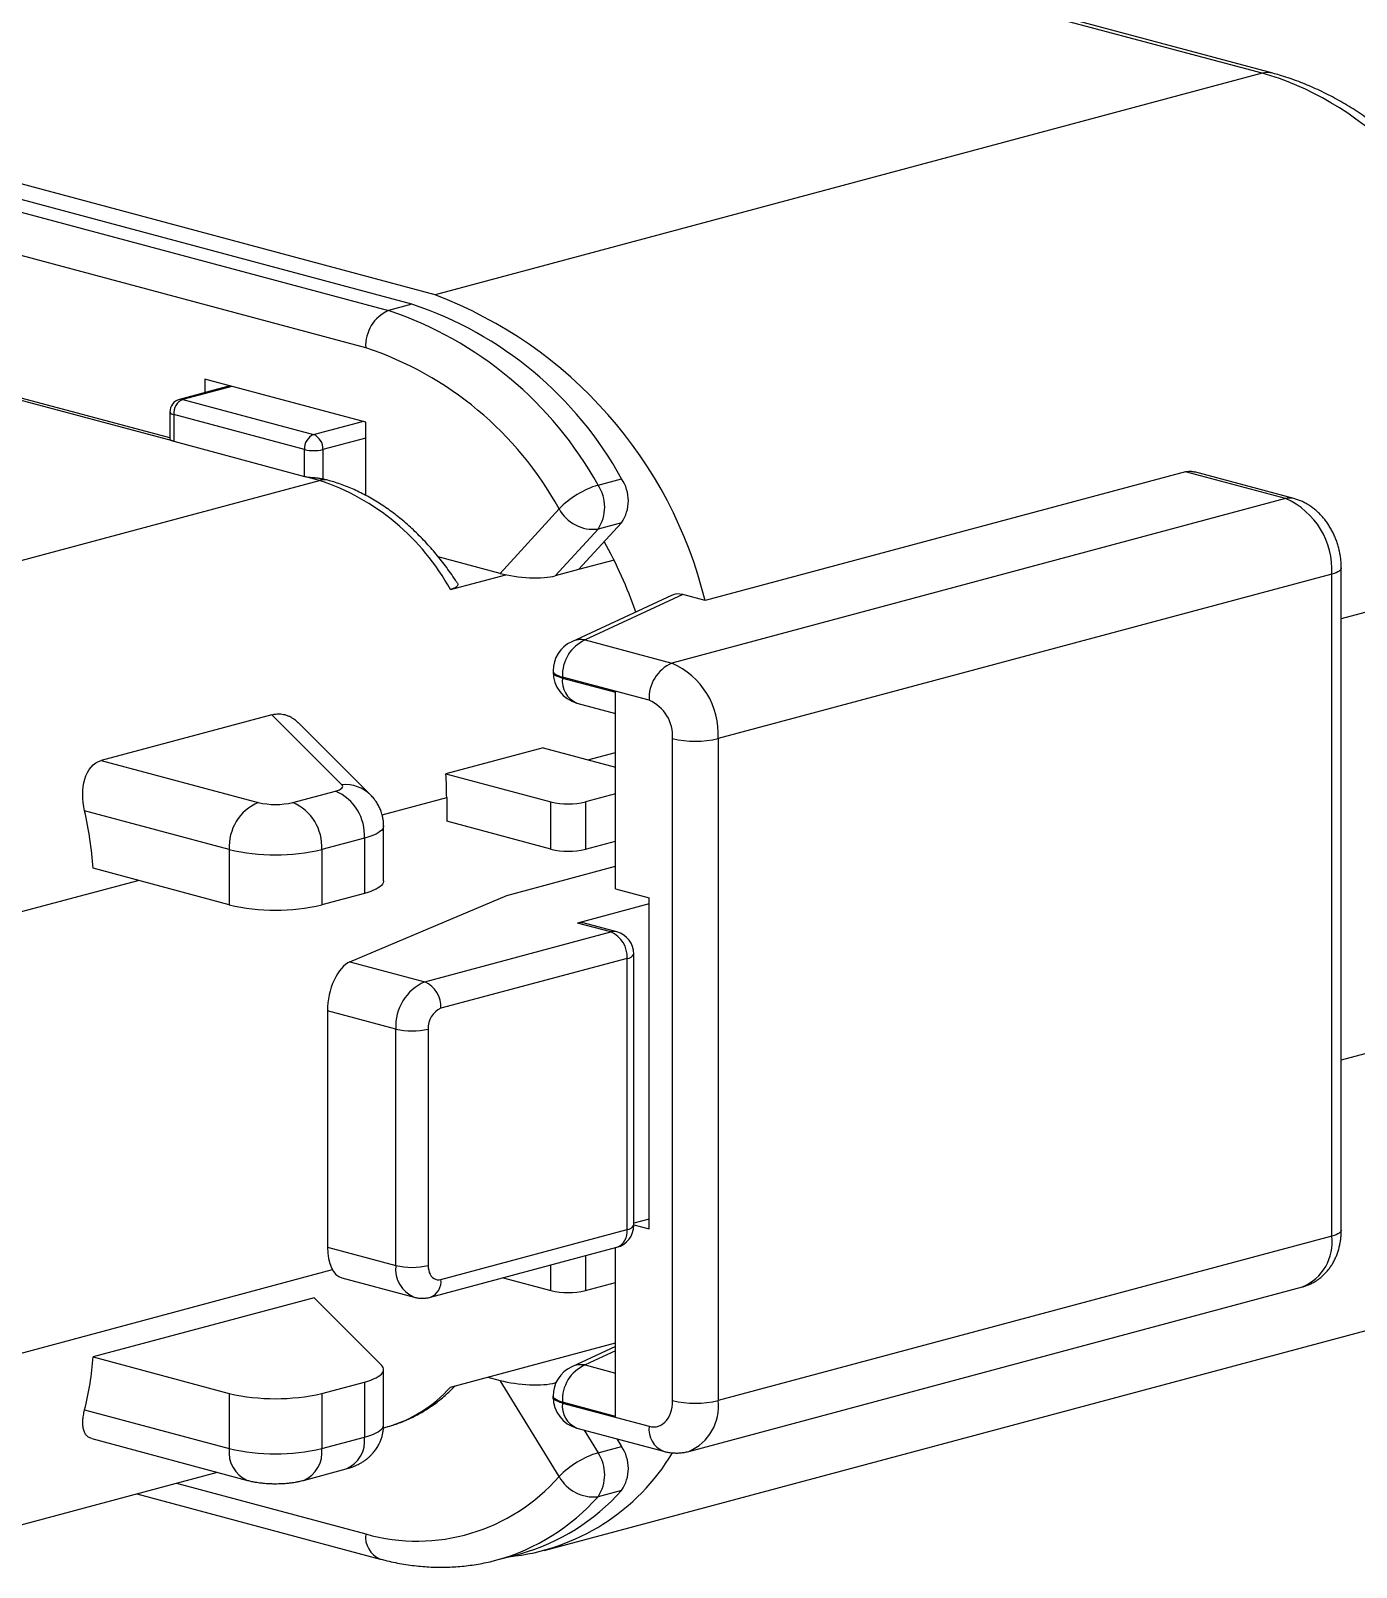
# Model space of a CAD drawing. Header units: inches. Extents: x 0.17 to 7.17, y 0.17 to 5.5.
# Drawn here: x 5.8786 to 6.2838, y 4.6452 to 5.1148 of the extents above; entities that cross this region are included whole.
import ezdxf

# ---------------------------------------------------------------- set-up
doc = ezdxf.new("R2010")
doc.units = ezdxf.units.IN
doc.header["$LTSCALE"] = 0.6666666666666666
doc.header["$MEASUREMENT"] = 0
doc.linetypes.add('SLD-Solid', pattern=[0])

msp = doc.modelspace()

# ---------------------------------------------------------------- linework, layer by layer
at = {"color": 7, "linetype": 'SLD-Solid', "lineweight": 25}
for p, q in [((6.255008090583309, 5.101763938679123), (5.95271994162606, 5.182750274633024)), ((6.258242898977441, 5.101795080994042), (5.955954750020192, 5.182781416947943)), ((6.002217416309117, 5.034038523232292), (5.69992926735187, 5.115024859186194)), ((5.68568106571096, 5.110244164846562), (5.987969214668208, 5.02925782889266)), ((5.995146348497252, 5.031180662366186), (5.692858199540003, 5.112166998320087)), ((6.255008090583309, 5.101763938679123), (6.002217416309117, 5.034038523232292)), ((5.981004212873521, 5.017901907975106), (5.678716063916273, 5.098888243929008)), ((5.922314350035037, 4.989292526722443), (5.766397304783403, 5.03106442631972)), ((5.921142777159783, 4.990324630631293), (5.771783296750042, 5.030339686134095)), ((5.995146348497252, 5.031180662366186), (5.987969214668208, 5.02925782889266)), ((5.939516450253731, 5.006231495756483), (5.924107638473662, 5.002103304784471)), ((5.981004212873521, 4.995116465633428), (5.931860291581056, 5.008282665279736)), ((5.931860291581056, 5.008282665279736), (5.931860291581056, 5.00418032623323)), ((5.925142777159784, 5.002093339243698), (5.965094310296823, 4.991389881977276)), ((5.921142777159783, 4.998239564640454), (5.921142777159783, 4.989982430466994)), ((5.962265883172077, 4.986778340487914), (5.922314350035037, 4.997481797754336)), ((5.922314350035037, 4.997481797754336), (5.922314350035037, 4.989292526722443)), ((5.981004212873521, 4.972771944698295), (5.981004212873521, 4.995116465633428)), ((5.922314350035037, 4.989292526722443), (5.962265883172077, 4.978589069456022)), ((5.962265883172077, 4.978589069456022), (5.962265883172077, 4.986778340487914)), ((5.96686207724979, 4.977357698266078), (5.962265883172077, 4.978589069456022)), ((5.969449923965096, 4.977382612118014), (5.967651875138715, 4.977864329270397)), ((6.052017942359678, 4.975912201744207), (6.059195076188722, 4.977835035217733)), ((6.231558744801449, 4.979975763470695), (6.084728021688062, 4.940638189995076)), ((6.262185224412351, 4.971770591103172), (6.231558744801449, 4.979975763470695)), ((6.264734253426928, 4.971795131247328), (6.234342127156999, 4.979937517764762)), ((5.813066352341716, 4.936154123833392), (5.96686207724979, 4.977357698266078)), ((6.022106396339983, 4.948939043172324), (6.040124190816858, 4.968661393540812)), ((6.262185224412351, 4.971770591103172), (6.07458979536356, 4.92151170238137)), ((6.059191326440589, 4.964420379283983), (6.046098531963714, 4.95008895374203)), ((6.059191326440589, 4.964420379283983), (6.052014192611545, 4.962497545810458)), ((6.052014192611545, 4.962497545810458), (6.03892139813467, 4.948166120268505)), ((6.022106396339983, 4.948939043172324), (6.003179161121302, 4.954009858668684)), ((6.046098531963714, 4.95008895374203), (6.03892139813467, 4.948166120268505)), ((6.056901206725809, 4.952983109700515), (6.046098531963714, 4.95008895374203)), ((6.279212358241396, 4.748255717943143), (6.279212358241396, 4.950578884613428)), ((6.006910485457857, 4.943987361303423), (6.02384733610444, 4.948524930775454)), ((6.276327360036083, 4.948712883656362), (6.088731930987292, 4.89845399493456)), ((6.276327360036083, 4.746389716986076), (6.276327360036083, 4.948712883656362)), ((6.074451557526072, 4.942195026460691), (6.043968316564196, 4.928049718861099)), ((6.077956259958873, 4.942452419802931), (6.048114424058551, 4.92860474695625)), ((6.084728021688062, 4.940638189995076), (6.077956259958873, 4.942452419802931)), ((6.048114424058551, 4.92860474695625), (6.07458979536356, 4.92151170238137)), ((6.038264424058551, 4.919114826995763), (6.038264424058551, 4.91882579390052)), ((6.041149422263864, 4.917248826038697), (6.041149422263864, 4.916959792943453)), ((6.067624793568873, 4.910155781463816), (6.041149422263864, 4.917248826038697)), ((6.041149422263864, 4.916959792943453), (6.057407100580727, 4.912604181244675)), ((6.057407100580727, 4.852533469616617), (6.057407100580727, 4.912604181244675)), ((6.045565395043974, 4.909311333795877), (6.057407100580727, 4.906138810009632)), ((5.952326384031841, 4.905742714736993), (5.900158198582276, 4.891766281299236)), ((5.973719729730733, 4.884352414220951), (5.952326384031841, 4.905742714736993)), ((5.982557935357372, 4.881148832444061), (5.960392551198335, 4.903311061526345)), ((6.074801927397917, 4.696130828264274), (6.074801927397917, 4.89845399493456)), ((6.088731930987292, 4.89845399493456), (6.088731930987292, 4.696130828264274)), ((6.035202294160305, 4.895639952717017), (6.00550380935047, 4.887683400412775)), ((6.035202294160305, 4.895639952717017), (6.057407100580727, 4.889691039672432)), ((5.900158198582276, 4.891766281299236), (5.948123747548347, 4.878915780622385)), ((6.00550380935047, 4.887683400412775), (6.037572755368181, 4.879091775352921)), ((5.958730349266144, 4.878915780622385), (5.971778586892464, 4.882411547689855)), ((6.00575295021505, 4.880390825440601), (6.00575295021505, 4.87316499805952)), ((6.037572755368444, 4.864640120590687), (6.037572755368181, 4.879091775352921)), ((6.057407100580727, 4.881563989818812), (6.048179357086243, 4.87909177535285)), ((6.048179357086243, 4.87909177535285), (6.048179357086243, 4.864640120590687)), ((5.939284912783515, 4.864504713468128), (5.895086086739689, 4.876346067444793)), ((5.986475286033564, 4.854929051077001), (5.986475286033564, 4.871789314966191)), ((6.037572755368444, 4.864640120590687), (6.00575295021505, 4.87316499805952)), ((5.980617421657295, 4.868000480535599), (5.967569184030976, 4.864504713468128)), ((5.980617421657295, 4.868000480535599), (5.980617421657295, 4.851140216646408)), ((6.048179357086243, 4.864640120590687), (6.057407100580727, 4.867112335056649)), ((5.939284912783515, 4.864504713468128), (5.939284912783515, 4.847644449578937)), ((5.967569184030976, 4.864504713468128), (5.967569184030976, 4.847644449578937)), ((5.939284912783515, 4.847644449578937), (5.897670025219522, 4.858793537879511)), ((6.0241377265259, 4.850513216018726), (6.057407100580727, 4.859426449016693)), ((5.980617421657295, 4.851140216646408), (5.967569184030976, 4.847644449578937)), ((6.057407100580727, 4.852533469616617), (6.067624793568873, 4.849796036740514)), ((5.976187047926687, 4.830207431492272), (6.0241377265259, 4.850513216018726)), ((6.067624793568873, 4.847955752778076), (6.04570448335209, 4.842083059410658)), ((6.067624793568873, 4.748634453405372), (6.067624793568873, 4.849796036740514)), ((6.055957531679295, 4.839336154448479), (6.04570448335209, 4.842083059410658)), ((6.057769024380009, 4.839353594144834), (6.047515976052805, 4.842100499107013)), ((5.999035435793778, 4.824086095865347), (6.055957531679295, 4.839336154448479)), ((6.062957531679294, 4.749735894923067), (6.062957531679294, 4.832592048892804)), ((5.976187047926687, 4.830207431492272), (5.999035435793778, 4.824086095865347)), ((6.0609072791476, 4.831265956842096), (6.003985183262083, 4.816015898258963)), ((6.0609072791476, 4.74840980287236), (6.0609072791476, 4.831265956842096)), ((5.990196601028946, 4.809675028711091), (5.969336950983942, 4.815263559496214)), ((5.969336950983942, 4.815263559496214), (5.969336950983942, 4.743005285685397)), ((5.990196601028946, 4.737416754900274), (5.990196601028946, 4.809675028711091)), ((6.000096095965557, 4.809675028711091), (6.000096095965557, 4.737416754900274)), ((6.003985183262083, 4.733159744289227), (6.0609072791476, 4.74840980287236)), ((6.067624793568873, 4.751611387696988), (6.062957531679294, 4.750360976654814)), ((6.062957531679294, 4.749884864447544), (6.067624793568873, 4.748634453405372)), ((5.969336950983942, 4.743005285685397), (5.990196601028946, 4.737416754900274)), ((6.000846928494491, 4.727724291087904), (6.057769024380009, 4.742974349671036)), ((6.057407100580727, 4.691301174653415), (6.057407100580727, 4.742877386285275)), ((6.276327360036083, 4.746389716986076), (6.088731930987292, 4.696130828264274)), ((5.973680071421234, 4.733636929889387), (5.995800627399645, 4.72771058846934)), ((6.02300535237251, 4.733660777736767), (6.037572755368181, 4.729758009477234)), ((6.048179357086243, 4.729758009477163), (6.057407100580727, 4.732230223943125)), ((6.079765488794172, 4.680600961974778), (6.267360917842963, 4.73085985069658)), ((5.965216696625493, 4.727556271790276), (5.897670025219522, 4.709459772003824)), ((5.985793802559346, 4.706982094853642), (5.965216696625493, 4.727556271790276)), ((6.035600638936565, 4.650266561519598), (6.288391313210757, 4.717991976966428)), ((6.006910485457857, 4.700236117648268), (6.057407100580727, 4.713764718921532)), ((6.057407100580727, 4.712693752757325), (6.043968316564196, 4.706457679174596)), ((5.897670025219522, 4.709459772003824), (5.939284912783515, 4.698310683703251)), ((5.986475286033564, 4.688735021312122), (5.986475286033564, 4.705595285201313)), ((5.967569184030976, 4.698310683703251), (5.980617421657295, 4.701806450770721)), ((5.980617421657295, 4.701806450770721), (5.980617421657295, 4.684946186881531)), ((6.018355521678356, 4.703302369340753), (6.022106396339983, 4.702297468564736)), ((6.040124190816858, 4.672920785655021), (6.022106396339983, 4.702297468564736)), ((6.039140254857079, 4.701583179795627), (6.03892139813467, 4.701524545660918)), ((5.939284912783515, 4.698310683703251), (5.939284912783515, 4.68145041981406)), ((5.967569184030976, 4.698310683703251), (5.967569184030976, 4.68145041981406)), ((6.038264424058551, 4.69752278730926), (6.038264424058551, 4.697233754214016)), ((5.895086086739689, 4.693291773790724), (5.939284912783515, 4.68145041981406)), ((6.041149422263864, 4.695656786352193), (6.041149422263864, 4.695367753256949)), ((6.057407100580727, 4.691301174653415), (6.041149422263864, 4.695656786352193)), ((6.041149422263864, 4.695367753256949), (6.067624793568873, 4.688274708682069)), ((5.986427500600485, 4.687820583472897), (5.987564850972238, 4.688125292207333)), ((6.045565395043974, 4.687719294109373), (6.072040766348984, 4.680626249534493)), ((5.897254920553939, 4.684505933410952), (5.944888939154214, 4.671744253383125)), ((5.967569184030976, 4.68145041981406), (5.980617421657295, 4.684946186881531)), ((6.052014192611545, 4.680177711438624), (6.059191326440589, 4.682100544912148)), ((6.057746783465239, 4.684455765524238), (6.059191326440589, 4.682100544912148)), ((5.833769126064164, 4.646921717774646), (5.935655108811621, 4.674218098582966)), ((5.961965157660277, 4.671744253383125), (5.975013395286596, 4.675240020450596)), ((6.059195076188722, 4.668683879780467), (6.052017942359678, 4.666761046306941)), ((5.911065079059543, 4.667630157846659), (5.985420185653632, 4.647709603027393)), ((6.021093652624126, 4.647415245866782), (6.028270786453168, 4.649338079340306))]:
    msp.add_line(p, q, dxfattribs=at)
at = {"color": 8, "linetype": 'SLD-Solid', "lineweight": 25}
for p, q in [((5.94005261819641, 5.006087850438982), (5.925142777159784, 5.002093339243698)), ((5.965094310296823, 4.991389881977276), (5.980004151333451, 4.995384393172561)), ((5.981004212873521, 4.990283012336211), (5.96792273742157, 4.986778340487914)), ((5.96792273742157, 4.986778340487914), (5.96792273742157, 4.977791762271287)), ((6.346224865356373, 4.9530417256472), (6.279212358241396, 4.935088334377818)), ((6.048936932041043, 4.891960291435384), (6.057407100580727, 4.894229543198337)), ((5.986038505113961, 4.875109107716604), (6.00575295021505, 4.880390825440601)), ((5.869634894836639, 4.843923294046154), (5.911404663100259, 4.855113876597879)), ((6.346224865356373, 4.818159614533676), (6.279212358241396, 4.800206223264294)), ((6.048179357086243, 4.740405171819313), (6.048179357086243, 4.729758009477163)), ((5.869634894836639, 4.70904118293263), (5.970820033308082, 4.736149799813767)), ((6.037572755368181, 4.729758009477234), (6.037572755368323, 4.737563545996338)), ((6.057407100580727, 4.711324839565459), (6.048114424058551, 4.707012707269747)), ((6.048114424058551, 4.707012707269747), (6.057407100580727, 4.704523096528036)), ((6.03892139813467, 4.701524545660918), (6.039034327280533, 4.701340423030729)), ((6.047747173018953, 4.687134771677157), (6.052014192611545, 4.680177711438624)), ((5.923131343571591, 4.67086284346418), (5.981004212873521, 4.65535806217497))]:
    msp.add_line(p, q, dxfattribs=at)
at = {"color": 7, "linetype": 'SLD-Solid', "lineweight": 25, "flags": 128}
for points in [[(6.346224865356373, 4.9530417256472), (6.346186276107304, 4.956666836035028), (6.346070541010452, 4.96030955619017), (6.345877757989265, 4.963966804007703), (6.345608090157424, 4.96763548509085), (6.345261765680839, 4.971312495369148), (6.344839077584591, 4.974994723724805), (6.34434038350501, 4.978679054625017), (6.343766105387074, 4.982362370758013), (6.343116729127405, 4.986041555670619), (6.342392804163149, 4.989713496405086), (6.341594943007099, 4.993375086132961), (6.340723820729448, 4.997023226783779), (6.339780174386612, 5.000654831666332), (6.338764802397606, 5.004266828080329), (6.337678563868505, 5.007856159916197), (6.336522377865548, 5.011419790240859), (6.335297222637523, 5.014954703867285), (6.334004134788066, 5.018457909905634), (6.332644208398595, 5.021926444293855), (6.331218594102602, 5.025357372305572), (6.329728498112113, 5.028747791033157), (6.328175181197097, 5.032094831843885), (6.326559957618741, 5.035395662807073), (6.32488419401745, 5.038647491090187), (6.323149308256531, 5.041847565321852), (6.321356768222541, 5.044993177919786), (6.319508090583309, 5.048081667381688), (6.317604839504679, 5.051110420537129), (6.315648625327079, 5.054076874758565), (6.313641103203002, 5.056978520129567), (6.311583971696587, 5.059812901568462), (6.309478971346462, 5.062577620905582), (6.307327883193079, 5.065270338912349), (6.30513252727177, 5.0678887772805), (6.30289476107282, 5.070430720549765), (6.300616477969841, 5.072894017982359), (6.298299605617792, 5.07527658538273), (6.29594610432199, 5.077576406860993), (6.293557965379494, 5.079791536538571), (6.291137209394271, 5.08192010019461), (6.288685884567561, 5.083960296851751), (6.286206064964897, 5.085910400299936), (6.283699848761239, 5.087768760556961), (6.281169356465703, 5.089533805264514), (6.278616729127405, 5.091204041018561), (6.276044126523916, 5.092778054632905), (6.273453725333876, 5.094254514334884), (6.270847717295306, 5.095632170892189), (6.268228307351179, 5.096909858669831), (6.265597711783819, 5.098086496616394), (6.262958156339701, 5.099161089178702), (6.260311874346255, 5.100132727144167), (6.257661104822237, 5.101000588410065), (6.255008090583309, 5.101763938679123)], [(5.971778586892464, 4.882411547689855), (5.972425436085748, 4.882609156240466), (5.972970476561947, 4.882827694156828), (5.973404382527399, 4.883063422194601), (5.973719729730733, 4.883312306981703), (5.973911122493868, 4.883570090030424), (5.973975286033564, 4.883832360601327), (5.973911122493868, 4.88409463117223), (5.973719729730733, 4.884352414220951)], [(5.986475286033564, 4.854929051077001), (5.986461300129332, 4.854728700793218), (5.98634953023143, 4.85432912066571), (5.98612661549823, 4.853932895592417), (5.985793802559346, 4.853542241424671), (5.985352952639731, 4.853159342859043), (5.984806531150964, 4.85278634121963), (5.984157593903657, 4.852425322482904), (5.98340977001813, 4.852078305612082), (5.982567241628898, 4.85174723126627), (5.981634720496474, 4.851433950947505), (5.980617421657295, 4.851140216646408)], [(6.000096095965557, 4.737416754900274), (6.000135681266634, 4.736673242439497), (6.000253631327293, 4.735966076427608), (6.000447545024437, 4.735309652725311), (6.000713474834392, 4.734717334226216), (6.001046007193107, 4.734201178826861), (6.001438372700703, 4.733771693962703), (6.001882583926934, 4.733437622707047), (6.002369598012232, 4.733205765787276), (6.002889500754253, 4.733080843141657), (6.003431708432448, 4.733065397835006), (6.003985183262083, 4.733159744289227)], [(5.980617421657295, 4.701806450770721), (5.981634720496474, 4.702100185071817), (5.982567241628898, 4.702413465390583), (5.98340977001813, 4.702744539736395), (5.984157593903657, 4.703091556607216), (5.984806531150964, 4.703452575343943), (5.985352952639731, 4.703825576983355), (5.985793802559346, 4.704208475548983), (5.98612661549823, 4.704599129716729), (5.98634953023143, 4.704995354790023), (5.986461300129332, 4.705394934917531), (5.986461300129332, 4.705795635485096), (5.98634953023143, 4.706195215612603), (5.98612661549823, 4.706591440685897), (5.985793802559346, 4.706982094853642)], [(6.067624793568873, 4.688274708682069), (6.068375008338689, 4.68812728798199), (6.069117003598494, 4.688088622710007), (6.069842649892951, 4.68815913649093), (6.070543996889404, 4.688338056761022), (6.071213360483394, 4.688623423232359), (6.071843406987314, 4.689012109370167), (6.07242723347982, 4.68949985664778), (6.072958443435685, 4.690081321203959), (6.073431216807472, 4.690750132391346), (6.073840373791185, 4.691498962574615), (6.074181431577288, 4.692319607413574), (6.074450653465306, 4.693203075751637), (6.074645089803897, 4.694139688124816), (6.074762610307845, 4.69511918281195), (6.074801927397917, 4.696130828264274)]]:
    msp.add_lwpolyline(points, dxfattribs=at)
at = {"color": 8, "linetype": 'SLD-Solid', "lineweight": 25, "flags": 128}
for points in [[(6.279212358219669, 4.950578709343736), (6.279198859158728, 4.950440774009716), (6.279091088396257, 4.950166065970969), (6.278876727630343, 4.949895880859656), (6.278558125442393, 4.949633178880397), (6.278138772504651, 4.949380838251051), (6.277623263335657, 4.949141623668359), (6.277017245961746, 4.948918156017346), (6.276327360036083, 4.948712883656362)], [(6.038264424058551, 4.919114826995763), (6.038266768091814, 4.919057259175123), (6.038348692174019, 4.918770378312643), (6.038546704670891, 4.918487592023108), (6.038858451743811, 4.918212261878637), (6.039280227554455, 4.917947660817745), (6.039807018317295, 4.917696934238853), (6.040432561900086, 4.917463062609928), (6.041149422263864, 4.917248826038697)], [(6.038264424058551, 4.91882579390052), (6.038266768091814, 4.918768226079879), (6.038348692174019, 4.918481345217399), (6.038546704670891, 4.918198558927864), (6.038858451743811, 4.917923228783394), (6.039280227554454, 4.917658627722502), (6.039807018317295, 4.917407901143609), (6.040432561900086, 4.917174029514686), (6.041149422263864, 4.916959792943453)], [(5.98647528603339, 4.871789337302881), (5.986461300129332, 4.871588964682409), (5.98634953023143, 4.871189384554901), (5.98612661549823, 4.870793159481607), (5.985793802559346, 4.87040250531386), (5.985352952639731, 4.870019606748233), (5.984806531150964, 4.86964660510882), (5.984157593903657, 4.869285586372094), (5.98340977001813, 4.868938569501272), (5.982567241628898, 4.868607495155461), (5.981634720496474, 4.868294214836695), (5.980617421657295, 4.868000480535599)], [(6.279212358241396, 4.748255717943143), (6.279198859158728, 4.748117607339431), (6.279091088396257, 4.747842899300683), (6.278876727630343, 4.747572714189371), (6.278558125442393, 4.747310012210111), (6.278138772504651, 4.747057671580765), (6.277623263335657, 4.746818456998072), (6.277017245961746, 4.74659498934706), (6.276327360036083, 4.746389716986076)], [(6.041149422263864, 4.695656786352193), (6.040432561900086, 4.695871022923425), (6.039807018317294, 4.696104894552349), (6.039280227554454, 4.696355621131241), (6.038858451743811, 4.696620222192134), (6.038546704670891, 4.696895552336604), (6.038348692174019, 4.69717833862614), (6.038266768091814, 4.69746521948862), (6.038264424058551, 4.69752278730926)], [(6.041149422263864, 4.695367753256949), (6.040432561900086, 4.695581989828182), (6.039807018317294, 4.695815861457105), (6.039280227554454, 4.696066588035998), (6.038858451743811, 4.696331189096891), (6.038546704670891, 4.696606519241361), (6.038348692174019, 4.696889305530896), (6.038266768091814, 4.697176186393376), (6.038264424058551, 4.697233754214016)], [(5.980617421657295, 4.684946186881531), (5.981634720496474, 4.685239921182627), (5.982567241628898, 4.685553201501392), (5.98340977001813, 4.685884275847204), (5.984157593903657, 4.686231292718025), (5.984806531150964, 4.686592311454752), (5.985352952639731, 4.686965313094165), (5.985793802559346, 4.687348211659793), (5.98612661549823, 4.687738865827538), (5.98634953023143, 4.688135090900833), (5.986461300129332, 4.68853467102834), (5.986475286033564, 4.688735021312122)]]:
    msp.add_lwpolyline(points, dxfattribs=at)
at = {"color": 8, "linetype": 'SLD-Solid', "lineweight": 25}
for centre, radius, start, end in [((6.256683038648137, 5.095802306365766), 0.006192455963470775, 75.4100933020741, 105.6929524992555), ((5.924606975870054, 5.000204536844802), 0.001963328175358191, 74.16281917560086, 104.7340131132624), ((5.922357663452983, 4.998833323760848), 0.001352219877998427, 206.0464420717815, 268.164425290247), ((5.96820200914541, 4.972590446730561), 0.00495197987554342, 75.39796618949175, 105.6990857756637), ((6.263504856908757, 4.967076345748279), 0.004876204402760933, 75.22792061742362, 105.7015795165046), ((6.046952101089591, 4.921523995851126), 0.007175516071815848, 80.67789275443698, 114.5715057822785), ((6.04837109137828, 4.916030301513871), 0.007281240218245028, 172.6658579708096, 247.3356346194308), ((5.97464774350841, 4.873119310651988), 0.01127137193790639, 45.41282426209867, 94.72271967636466), ((6.056895547646805, 4.83599297098719), 0.003472283054582221, 75.43033983017425, 105.6728278810157), ((6.060804698960828, 4.833672534176802), 0.002408762579133746, 272.4407510318388, 333.3483816060528), ((6.055804692949955, 4.747732181035356), 0.005147383535194065, 292.4339078910452, 7.564599518688982), ((6.060804698960825, 4.750816380207071), 0.002408762579139046, 272.4407510318968, 333.348381605949), ((6.261524852672942, 4.744582805762364), 0.0149123825194454, 293.0389618050521, 6.959545604688456), ((5.999495802355727, 4.736315210756487), 0.009364216188059713, 173.244463774719, 246.771287960637), ((5.998883157738939, 4.732481984234822), 0.005146845940006303, 292.4120171719666, 7.566946455040582), ((6.046952101089592, 4.699931956164615), 0.007175516071823592, 80.67789275445432, 114.5715057822584), ((5.976630997711929, 4.72709746336538), 0.04047689800231757, 285.6717510634107, 318.4233313967495), ((6.073928733033032, 4.69432407597593), 0.01491304876624617, 293.0479555582981, 6.958617986155733), ((6.04837109137828, 4.694438261827366), 0.007281240218245028, 172.6658579708096, 247.3356346194255), ((6.074846621668205, 4.687345255758215), 0.007281392987193994, 172.6663181852272, 247.331324915531), ((5.971414490916374, 4.683788786305893), 0.009275425074609453, 292.8303750163385, 7.168132393404138), ((5.948487660676393, 4.680292976055683), 0.009275249044293625, 172.8314619987598, 247.1734942474564), ((5.958366429618366, 4.680292977595428), 0.00927525532092242, 292.826643721419, 7.168523538411478), ((6.003933835422482, 4.709233566024935), 0.06415603066854432, 285.5388063492481, 318.5459543471121), ((5.988226059838811, 4.654428613820419), 0.007281411115563371, 172.6663727954653, 247.3308135245223)]:
    msp.add_arc(centre, radius, start, end, dxfattribs=at)
at = {"color": 7, "linetype": 'SLD-Solid', "lineweight": 25}
for centre, radius, start, end in [((5.954666887250305, 4.908886570792731), 0.1338807828375951, 13.71918110936697, 69.19609450312825), ((5.95939512120117, 4.923133974058225), 0.1138078956289675, 28.72745904562793, 71.69129998727372), ((5.992726605484433, 5.01852604136079), 0.01173899616694291, 113.9076625781468, 183.0477118787217), ((5.951432046883729, 4.920267511443684), 0.1149515285994047, 28.95161844984514, 71.4671405830556), ((5.947640556516068, 4.91773320113857), 0.105578896541128, 28.84036718822171, 71.57839184468011), ((5.925142777159784, 4.998239564640454), 0.004000000000000448, 104.9979610740717, 180), ((5.92705148687067, 4.997749498074795), 0.004744694812217414, 113.7209729790089, 183.2344014778335), ((5.967003020007709, 4.987046040808374), 0.004744694812216958, 113.7209729790231, 183.2344014778335), ((5.963185600585938, 4.987046040808374), 0.004744694812216803, 356.765598522168, 66.27902702098676), ((5.965094310296823, 4.998923627954377), 0.01247028498643942, 256.8904673339214, 283.1095326660842), ((6.049535949943443, 4.97113040670588), 0.01175800847525818, 325.2025371187671, 34.76543153613976), ((5.944369675075637, 4.909647501006767), 0.07134829338154275, 28.77027437119287, 71.62421793534243), ((6.06037075564435, 4.948830522976057), 0.02834055071218503, 107.1413535682646, 135.5942663874391), ((6.042107951450771, 4.969207643355604), 0.01196490798129239, 325.8878342654409, 34.0801343894876), ((6.050555607011913, 4.974233720766039), 0.01182646500605542, 208.1105546139243, 277.0844606875922), ((6.252802199574743, 4.950149840327509), 0.02356900547767289, 356.5046194239163, 66.5400061192207), ((5.933674183076298, 4.891991167534115), 0.1374922320239453, 19.16731725056491, 29.00295272159057), ((6.048114424058551, 4.919114826995763), 0.009850000000000136, 114.8929763022774, 180), ((6.052871814874777, 4.917872959424379), 0.01173899616694407, 113.907662578149, 183.0477118787085), ((6.079347186179785, 4.910779914849503), 0.01173899616694217, 113.9076625781441, 183.0477118787349), ((6.065089740986267, 4.899819173107084), 0.02368157214982307, 356.6952221343269, 66.34940340881066), ((6.048114424058551, 4.91882579390052), 0.009850000000000136, 180, 255.0020389259234), ((6.062957526152445, 4.899241282935538), 0.01187053761462517, 356.1971886523761, 66.84743689077142), ((6.081766929192604, 4.928443705484816), 0.03078788704812438, 256.9250539615684, 283.0749460384348), ((5.898001910838085, 4.880360201598816), 0.1077510437287555, 0.01628398992356677, 3.897058111205885), ((5.965836006507004, 4.868850621751881), 0.01480584256072174, 356.7083055924854, 66.33631995064448), ((6.042876056227365, 4.90192120473304), 0.0234373173768855, 256.9220810381625, 283.0779189610761), ((5.783385811529977, 4.850936017356722), 0.1145540140169867, 3.933136200493421, 12.81578806296346), ((5.954066327933807, 4.865354854684411), 0.01480584256072263, 113.6636800493587, 183.2916944075159), ((5.953427048407246, 4.901745210002778), 0.02343731737708824, 256.9220810389895, 283.0779189610101), ((5.95278776888068, 4.865354854684408), 0.01480584256072686, 356.7083055925004, 66.33631995063428), ((5.953427048407246, 4.925503877515143), 0.06261707446403508, 256.9470686104336, 283.0529313895681), ((6.042876056227344, 4.887469549971091), 0.02343731737709776, 256.9220810389949, 283.0779189610067), ((5.953427048407246, 4.908643613625964), 0.0626170744640472, 256.9470686104361, 283.0529313895655), ((6.046642499319599, 4.838739875949368), 0.003472283054585307, 75.43033983014274, 105.6728278809937), ((6.052645178523282, 4.831751537647681), 0.008276357619455634, 356.63647724461, 66.40814829851841), ((6.055957531679295, 4.832592048892804), 0.006999999999999673, 0, 75.00203892592523), ((6.00488767356965, 4.810580580355332), 0.01471895499607935, 113.4281489118792, 183.5272255449838), ((5.995723082637763, 4.816501479064547), 0.008276357619456942, 356.6364772446104, 66.4081482985177), ((6.006660015704729, 4.810012231112496), 0.006572575431427714, 114.0145546316974, 182.9408198251619), ((5.995146348497251, 4.831086717325521), 0.02197636023824896, 256.9835649313862, 283.0164350686244), ((6.055957531679295, 4.749735894923067), 0.006999999999999673, 284.9979610740756, 0), ((5.995146348497251, 4.758828443514736), 0.02197636023828098, 256.9835649314055, 283.0164350686051), ((6.042876056227365, 4.75258743885731), 0.0234373173768435, 256.9220810381394, 283.0779189611022), ((5.807796038133517, 4.715532781174792), 0.0900789375776944, 345.7055145222475, 356.1342580283015), ((6.048114424058551, 4.69752278730926), 0.009850000000000136, 114.8929763022774, 180), ((6.052643742684349, 4.696420804757081), 0.01151968428611776, 113.1525631092406, 183.8028113476232), ((5.953427048407246, 4.759309847750266), 0.06261707446403508, 256.9470686104336, 283.0529313895681), ((6.048114424058551, 4.697233754214016), 0.009850000000000345, 180, 255.0020389259247), ((6.081766929192604, 4.72612053881456), 0.03078788704815466, 256.9250539615815, 283.0749460384217), ((6.049530653050461, 4.675389511815143), 0.01176293226962739, 325.2452648899053, 34.78676165836102), ((5.953427048407246, 4.742449583861076), 0.06261707446403594, 256.9470686104338, 283.0529313895678), ((6.018005792136941, 4.714357769436774), 0.0662998327704585, 275.8753108887697, 328.9389283928483), ((6.060366951250747, 4.653123297721522), 0.02831448177984058, 107.1575088113888, 135.6371384903746), ((6.042103027439832, 4.673466608333083), 0.01196954886176828, 325.9290941266547, 34.10293242159952), ((5.996684551370455, 4.71086137059141), 0.05767573372354159, 254.224388947426, 318.8657349924108), ((6.050678617129524, 4.678737568625177), 0.01205117749065953, 208.8601528897433, 276.3808317637452), ((6.010903487560794, 4.711488892471574), 0.0645317491138653, 285.6123828168375, 318.4466529247605)]:
    msp.add_arc(centre, radius, start, end, dxfattribs=at)
for centre, major_axis, ratio, start_param, end_param in [((6.02907139813467, 4.95080504412939), (0.0120602995496375, -0.001149766368502725), 0.250456636907134, 4.120781971559344, 5.691578298354337), ((6.077956259958873, 4.932962499842444), (-0.002868468073005559, 0.009475202291212348), 0.6982008827141843, 5.874059829796627, 6.381614777536683), ((5.976187047926687, 4.818164385857136), (0.00222548450373683, 0.01233218954400073), 0.5253330323917714, 0.3308887028989671, 1.9016850296939), ((5.976187047926687, 4.74590611204632), (0.00222548450373683, 0.01233218954399984), 0.5253330323918082, 1.90168502969393, 3.097799159776606), ((6.02907139813467, 4.704163469521803), (0.0120602995496375, -0.001149766368502725), 0.250456636907141, 4.120781971559499, 5.69157829835435)]:
    msp.add_ellipse(centre, major_axis=major_axis, ratio=ratio, start_param=start_param, end_param=end_param, dxfattribs=at)
for points, knots in [([(6.349886030591541, 4.95540974716632), (6.349884005172569, 4.95601887605504), (6.349878200246755, 4.957764662018488), (6.349814385227421, 4.960658430485769), (6.349672512466388, 4.964092679569224), (6.349459927771869, 4.967536148377405), (6.349178104042363, 4.970986126170886), (6.348827008069934, 4.974440229872831), (6.3484070602802, 4.977895979412398), (6.34791860871391, 4.981350924242672), (6.347362069426913, 4.984802610399942), (6.346737888409309, 4.988248590362266), (6.346046551342876, 4.991686421516117), (6.345288580558091, 4.995113667737543), (6.344464535427222, 4.99852790019023), (6.343575011837932, 5.001926698372307), (6.342620643732392, 5.005307644669482), (6.341602102313574, 5.008668329281284), (6.340520095053169, 5.012006354254122), (6.339375362922777, 5.015319340896633), (6.338168680766795, 5.018604927050492), (6.336900857793375, 5.02186076528079), (6.335572737238416, 5.025084523815323), (6.33418519605416, 5.028273887444527), (6.332739144632833, 5.031426558375941), (6.331235526577324, 5.034540257038657), (6.329675318532529, 5.037612722834765), (6.328059530092564, 5.040641714836686), (6.326389203800517, 5.043625012431655), (6.324665415258703, 5.046560415917308), (6.322889273368424, 5.049445747055706), (6.321061920718827, 5.052278849596999), (6.319184534144584, 5.055057589788474), (6.317258325471376, 5.057779856889994), (6.315284542466553, 5.060443563722741), (6.313264470009359, 5.063046647284802), (6.311199431490722, 5.065587069474168), (6.30909079044591, 5.068062817967583), (6.30693995241587, 5.070471907310019), (6.304748383185942, 5.072812363014508), (6.302517599484543, 5.075082239510992), (6.30024917109244, 5.077279623469473), (6.297944706112193, 5.079402651853592), (6.295605866278883, 5.081449501261681), (6.293234369623355, 5.083418391399654), (6.290831992246044, 5.08530758981344), (6.288400569601984, 5.087115417318708), (6.285941997125386, 5.088840254154437), (6.283458229998836, 5.090480546664126), (6.280951281936662, 5.092034814941118), (6.278423222643158, 5.093501659288036), (6.275876174481643, 5.094879772725221), (6.273312305802007, 5.096167931579629), (6.270733830120109, 5.0973650670165), (6.268142976941967, 5.098470033229562), (6.265542061891452, 5.099482500576253), (6.262933182049481, 5.100399659054945), (6.260500085309127, 5.101171170433366), (6.258934011213585, 5.101604050144399), (6.258242898977441, 5.101795080994042)], [0, 0, 0, 0, 0.009528585536250215, 0.02730927918333534, 0.04508566595086833, 0.06285855666520018, 0.08062812930508512, 0.09839461177580923, 0.1161582751197034, 0.1339194273907691, 0.1516784080923394, 0.16943558311317, 0.1871913400954329, 0.2049460841677546, 0.2227002339766252, 0.2404542179496918, 0.2582084707253094, 0.2759633279936739, 0.2937191831194799, 0.3114764705548777, 0.3292356182306598, 0.3469970438975912, 0.364761151266927, 0.3825283258798488, 0.4002989306378825, 0.4180733009250226, 0.4358517392521296, 0.4536345093545879, 0.471421829675392, 0.4892138661695362, 0.5070107243707873, 0.5248124406712149, 0.5426189727768894, 0.5604301893215177, 0.578245858645199, 0.5960656367781753, 0.6138890547126366, 0.6317155050983931, 0.649544228564394, 0.6673742999456798, 0.6852042201739075, 0.7030326135732838, 0.7208579113659906, 0.7386783297595576, 0.7564918646578535, 0.7742962904916911, 0.7920891641786583, 0.8098678352503955, 0.827629463146421, 0.8453710425572215, 0.8630894374921156, 0.8807814244426145, 0.8984437446098917, 0.9160731646803316, 0.9336665450900288, 0.9512209141584383, 0.9687335459404792, 0.9862020391992475, 1, 1, 1, 1]), ([(5.921147873497637, 4.989982347195158), (5.921146221389902, 4.989978309747429), (5.921129804696064, 4.989938190364284), (5.921196729082858, 4.989833539912957), (5.92136030912473, 4.989682473473929), (5.921689269317965, 4.989488830613132), (5.922074011063034, 4.9893680041352), (5.922314350035037, 4.989292526722443)], [0, 0, 0, 0, 0.02332073042384437, 0.2317338531244042, 0.4372634584248121, 0.6484719330723429, 1, 1, 1, 1]), ([(5.962265883172077, 4.978589069456022), (5.962429950881466, 4.978549177997229), (5.962762831316458, 4.978468241375359), (5.963346785109389, 4.978376363837187), (5.963980009973707, 4.978302724743517), (5.96463862410456, 4.978244769402932), (5.965312698948179, 4.978191864823848), (5.965965016587788, 4.978136592212653), (5.966584038112972, 4.978067047201058), (5.967170213171066, 4.977982646231257), (5.967487499362528, 4.97789618647748), (5.967648772514596, 4.977852239916318)], [0, 0, 0, 0, 0.1103340811609717, 0.2238591436929339, 0.3341960201608912, 0.4477715599772411, 0.557280599021493, 0.6701342098039337, 0.7767642687749086, 0.8865316833895335, 1, 1, 1, 1]), ([(6.231558744801449, 4.979975763470695), (6.231932275665476, 4.980045378571044), (6.232679404274526, 4.980184621236381), (6.233628142699222, 4.980132715842879), (6.234179267694977, 4.979959066062223), (6.234334458027273, 4.979910168321474)], [0, 0, 0, 0, 0.4180237319692248, 0.8361223114185036, 0.9999999999999999, 0.9999999999999999, 0.9999999999999999, 0.9999999999999999]), ([(6.008943425852744, 4.946088636349429), (6.008767260543933, 4.946363125350839), (6.008110830958122, 4.947385930026297), (6.006921264468975, 4.949100594767113), (6.005376625889697, 4.951229789631796), (6.003780435660999, 4.953295580985102), (6.002138605843616, 4.955299858825687), (6.00045168115404, 4.957238784460984), (5.99872176479837, 4.959110071304435), (5.996950665493912, 4.96091104941734), (5.995140397206693, 4.962639201618372), (5.99329302879688, 4.964292051634777), (5.991410739206971, 4.965867195586782), (5.98949581728565, 4.967362299478378), (5.987550667871845, 4.968775116489297), (5.985577811921559, 4.970103501441526), (5.983579884928541, 4.971345434244006), (5.981559628650415, 4.972499021343872), (5.979519888136256, 4.973562583054027), (5.977463568772406, 4.974534422097796), (5.975393721222116, 4.975413771358488), (5.973313132471063, 4.976197350286832), (5.971332057535323, 4.976856813214622), (5.970040669260912, 4.97721757960723), (5.969449923965096, 4.977382612118014)], [0, 0, 0, 0, 0.0173771813991642, 0.06475109126414909, 0.1121454277060232, 0.1595585558705147, 0.2069879747885691, 0.2544301983672708, 0.3018806352139853, 0.3493315847421858, 0.3967751154533031, 0.4442021824479044, 0.491602250434103, 0.5389632917483884, 0.5862718448505454, 0.6335131466672765, 0.6806713504072125, 0.7277298364305623, 0.7746716175775972, 0.8214798323050024, 0.8681383097776726, 0.9146321818877063, 0.9609485094737246, 1, 1, 1, 1]), ([(6.279212358241396, 4.950578884613428), (6.279209159652571, 4.950866894017547), (6.279200829571898, 4.951616956530363), (6.2791168020674, 4.952832438515723), (6.278944396360683, 4.954219476675037), (6.278690965505254, 4.955598523522611), (6.278359134437279, 4.956964215544814), (6.277949614712627, 4.958310890479606), (6.277463631834324, 4.959632900384916), (6.276902251380042, 4.960924584567423), (6.276266589381731, 4.962180162601276), (6.275557874175556, 4.963393576445925), (6.274777681643868, 4.964558291613052), (6.273928283865279, 4.965667113516224), (6.273012885376606, 4.966712379738112), (6.272035816970736, 4.967686236210469), (6.271002487714446, 4.968581100501351), (6.269919371408196, 4.969390061265004), (6.268793709228463, 4.97010710640135), (6.267633305181056, 4.97072805657952), (6.266445648399415, 4.971248207128902), (6.265474039893874, 4.971588944643997), (6.264899358597809, 4.971749114625104), (6.264734253426928, 4.971795131247328)], [0, 0, 0, 0, 0.0310329832938055, 0.080819157627324, 0.1305766559409619, 0.1803759550392401, 0.2302304588842348, 0.2801656847424351, 0.3302067902024324, 0.3803812105709447, 0.4307153656419558, 0.4812232639670103, 0.5318990272421522, 0.5827048568420471, 0.6335525666917382, 0.6843350288388363, 0.7349216770804546, 0.7851732902087136, 0.8349603219261598, 0.8841793772519445, 0.932763246169599, 0.9806829701843258, 1, 1, 1, 1]), ([(6.008926788824769, 4.946078108132412), (6.008971653415838, 4.946024699800827), (6.009136869218507, 4.945828021303107), (6.009169515796033, 4.945473366073781), (6.009017815421005, 4.945060835091006), (6.008621728363496, 4.944687883135034), (6.00811385118176, 4.944401427182519), (6.007530120602532, 4.944166308129853), (6.007118125639399, 4.944047326513346), (6.006910485457857, 4.943987361303423)], [0, 0, 0, 0, 0.07299101867084222, 0.2687925923336355, 0.4696205271413593, 0.624576849998977, 0.783709225213714, 0.8909922213593505, 1, 1, 1, 1]), ([(5.952326384031841, 4.905742714736993), (5.952821618393709, 4.905846749936546), (5.953824361608952, 4.906057398870728), (5.95542402036996, 4.905981850451418), (5.956788889176918, 4.905635723108174), (5.957869866157288, 4.90516938005648), (5.958860090450873, 4.904602004844469), (5.95972361114334, 4.903996770140439), (5.960239030808117, 4.90343281724729), (5.960369981177616, 4.903289536257478)], [0, 0, 0, 0, 0.1904938687443815, 0.3857091695096279, 0.5764745491583186, 0.6750320802551314, 0.7745958838671069, 0.9427325841227386, 1, 1, 1, 1]), ([(5.895086086739689, 4.876346067444793), (5.894325785446948, 4.879698690744556), (5.894318336729456, 4.883183503222459), (5.89597962396839, 4.888921821659337), (5.897719335475545, 4.891112882918954), (5.900158198582276, 4.891766281299236)], [0, 0, 0, 0, 0.5, 0.5, 1, 1, 1, 1]), ([(5.986475286033564, 4.871789314966191), (5.986461355464658, 4.87224948371296), (5.986435322834511, 4.87310942007811), (5.986247027900089, 4.874295604687295), (5.986009728007277, 4.875285643351861), (5.985751603906453, 4.876097852851834), (5.985486563992711, 4.876789852863442), (5.985205543885277, 4.877421495911424), (5.984896885084689, 4.878027812188197), (5.984558280484663, 4.878615964680264), (5.984088863910821, 4.879338614886439), (5.983434864206951, 4.88022144911145), (5.982869426020575, 4.880819425625551), (5.982558085840848, 4.881148681979046)], [0, 0, 0, 0, 0.131299143116018, 0.2453641379834413, 0.3421596486487498, 0.4217126755042723, 0.4885319113378192, 0.5536379549597458, 0.6176339247072857, 0.6806248309841676, 0.745083757646073, 0.8596386472968776, 1, 1, 1, 1]), ([(6.267358067879761, 4.730870692518058), (6.267500940286454, 4.730905938939117), (6.268024391392041, 4.731035073587988), (6.268900454710008, 4.731352816012521), (6.269977009403263, 4.731819129299033), (6.271009772306061, 4.73237486072713), (6.271996725348545, 4.733009163238625), (6.272933710553891, 4.73372087572056), (6.273817547521336, 4.734506368679276), (6.274645111992171, 4.7353628332141), (6.275413484931547, 4.736287382697968), (6.276119804056884, 4.737277216638907), (6.276761202464614, 4.738329421762666), (6.277334761130648, 4.73944079530598), (6.277837503045843, 4.740607610595704), (6.278266523837192, 4.74182539155971), (6.278618936891238, 4.743088776894334), (6.278892834212032, 4.744391440389482), (6.279084565258936, 4.745726461038617), (6.279194044408603, 4.747017543564935), (6.279206584610954, 4.747865370310107), (6.279212358241396, 4.748255717943143)], [0, 0, 0, 0, 0.01970098241572093, 0.07217979500303431, 0.1244998350522381, 0.1767583541311799, 0.2290586085696699, 0.281505513728456, 0.3342046734123593, 0.3872604549124083, 0.4407727856611247, 0.4948324120973138, 0.5495145799388921, 0.604871540483851, 0.6609249818190952, 0.7176602812154054, 0.7750249622652193, 0.8329333226588426, 0.8912775366927793, 0.9499431264095389, 1, 1, 1, 1]), ([(5.995800716544425, 4.727710564587228), (5.996141050854792, 4.727631009429699), (5.996876269218262, 4.727459147789713), (5.998070483027639, 4.7273627603201), (5.999422717742946, 4.7274066248664), (6.000355549157365, 4.727614683319223), (6.00084669068068, 4.727724227384614)], [0, 0, 0, 0, 0.2024236770976076, 0.4372923918332995, 0.7037309554715429, 1, 1, 1, 1]), ([(5.987532661584428, 4.688124465714501), (5.987660542782026, 4.688156194034244), (5.988439015327274, 4.688349339127429), (5.989844058993146, 4.688793608264879), (5.991742706944835, 4.689460905421091), (5.993608564023875, 4.690226152735836), (5.995442384537835, 4.691078216346258), (5.99724158387435, 4.692019016215791), (5.999004472332056, 4.69304696876233), (6.000729159346056, 4.694161321739472), (6.002413589888531, 4.695361295360978), (6.004056452926608, 4.696645064707846), (6.005653461378531, 4.69801459796966), (6.007078328553993, 4.699333888338574), (6.007945323984186, 4.700229521657173), (6.008316299280831, 4.70061275070831)], [0, 0, 0, 0, 0.01631602688082216, 0.09932327201139374, 0.1823197399801579, 0.2653530020402435, 0.3484752298978581, 0.4317364255994922, 0.5151833741845717, 0.5988586612892016, 0.6827997805784861, 0.7670383592860694, 0.8515995331243665, 0.9365015024250569, 1, 1, 1, 1]), ([(5.897264124330411, 4.684539325461094), (5.897073609443161, 4.684585729355986), (5.896540221899842, 4.684715647074515), (5.895860268868821, 4.685210002408828), (5.89521796849762, 4.685995338175511), (5.894768808518277, 4.687062890567958), (5.894522581664217, 4.688401027994328), (5.894510572057396, 4.689935242041781), (5.894688392776193, 4.691576865444304), (5.894952597035595, 4.692716148740496), (5.895086086739689, 4.693291773790724)], [0, 0, 0, 0, 0.06937391988816229, 0.1942272608390131, 0.3229856866943857, 0.4548164295797923, 0.5969492754781643, 0.7427903502986646, 0.8700443357476075, 1, 1, 1, 1]), ([(5.975013343786751, 4.675240006653472), (5.975505611662065, 4.675382114836854), (5.976391506856246, 4.675637855589045), (5.977483066557239, 4.676055917033915), (5.978327293353591, 4.6764290362162), (5.979072457894751, 4.676802974732238), (5.979886087702599, 4.677263762567347), (5.980751098452722, 4.677832137247149), (5.981578281460667, 4.67846980628147), (5.982295289997904, 4.679106322785907), (5.983001320257811, 4.679820077145305), (5.983751705151669, 4.680704048765747), (5.984520990392348, 4.681809403766978), (5.985141286930449, 4.682938738831701), (5.985633472245013, 4.684076804816566), (5.985982895500332, 4.685123419232771), (5.986250388514303, 4.686245326162545), (5.986436238912544, 4.687428515998712), (5.986461720759587, 4.688281131189973), (5.986475286033564, 4.688735021312122)], [0, 0, 0, 0, 0.08183542933455601, 0.1472726887064219, 0.1945955056638327, 0.2357257648248179, 0.2816410542058128, 0.3442181390591393, 0.4004409992552029, 0.4484506454828322, 0.4945493640670815, 0.5568613092306228, 0.6274765773743141, 0.7014892188809848, 0.7545514754959874, 0.8173857943291487, 0.8698203115347181, 0.9306987779427139, 1, 1, 1, 1]), ([(6.072040766348984, 4.680626249534493), (6.07237191873286, 4.680544272531778), (6.073102569072694, 4.680363399532492), (6.0742504238899, 4.680187688922657), (6.07546928066229, 4.680095417062826), (6.076680121938394, 4.680103281936407), (6.077873904677337, 4.680212426757085), (6.078905190103835, 4.68037912003445), (6.079526411014606, 4.680547671929822), (6.079765263569133, 4.680612478265349)], [0, 0, 0, 0, 0.1308781360829055, 0.2887678279299845, 0.4451362195692952, 0.5998092020213702, 0.7530250349494679, 0.9050408634291938, 1, 1, 1, 1]), ([(5.944889103399861, 4.671744209382481), (5.945292596535376, 4.671642510591935), (5.946036434077964, 4.671455029388948), (5.94714057085085, 4.6712437305993), (5.948079027437516, 4.671095264069817), (5.948862796475427, 4.670994326002504), (5.94952054224303, 4.670924556814971), (5.950248025902106, 4.670859573115311), (5.951082539302461, 4.670798622507006), (5.952115835737885, 4.670746586015674), (5.953226579847018, 4.670724918889165), (5.954381035106157, 4.670736071150255), (5.955426217886206, 4.67077512448095), (5.956335847095185, 4.670832872187871), (5.956986205199813, 4.670888113455281), (5.957491781600466, 4.670938377666732), (5.958002735395556, 4.670995256198627), (5.958704511735177, 4.671085747106209), (5.959627062789418, 4.671229142292792), (5.960762369499188, 4.671442346788707), (5.961538181539487, 4.671637078185412), (5.96196499341463, 4.671744209382481)], [0, 0, 0, 0, 0.07802156212050076, 0.14383235284146, 0.1981249100731987, 0.2415083445335554, 0.277320860519645, 0.3094498962895617, 0.3647064656174197, 0.4210918650668907, 0.4906128160763771, 0.5515035382253828, 0.6146042615153948, 0.6664468154481925, 0.7062952752405981, 0.7264965296869923, 0.7536291685568939, 0.7939416948349116, 0.8479523471812613, 0.9163512030751719, 1, 1, 1, 1]), ([(5.985420185653632, 4.647709603027393), (5.985896650646321, 4.647584868381213), (5.987231180325412, 4.647235499403654), (5.989427070160568, 4.646735387049185), (5.99200525210098, 4.646237777033317), (5.9945796762834, 4.645836560451777), (5.997147649155659, 4.645530250826153), (5.999707159028023, 4.64531924748422), (6.002256201987513, 4.645203312128032), (6.004792844679579, 4.645182267732965), (6.007315199121853, 4.645255863264695), (6.009821468156878, 4.645423676714564), (6.012309786591246, 4.645685694297863), (6.014778797467589, 4.646040151049957), (6.017225488171984, 4.646491626128754), (6.019340898322197, 4.646952814949684), (6.020630007165522, 4.647301469498067), (6.021120161339028, 4.647434037421161)], [0, 0, 0, 0, 0.03967084823428077, 0.111113985656147, 0.1824283031792065, 0.2535738212024672, 0.3245513422424744, 0.3953641342945248, 0.4660179473591776, 0.5365210146398358, 0.6068839905007495, 0.6771198266364743, 0.74724359018321, 0.8172722293315353, 0.8872242933875647, 0.9571196151882452, 1, 1, 1, 1])]:
    msp.add_open_spline(points, degree=3, knots=knots, dxfattribs=at)

doc.saveas('drawing.dxf')
